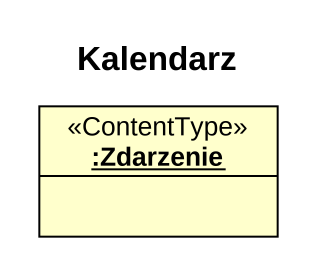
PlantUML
@startuml
title Kalendarz
hide circle
hide empty members
object ":Zdarzenie" as Zdarzenie <<ContentType>>
@enduml
